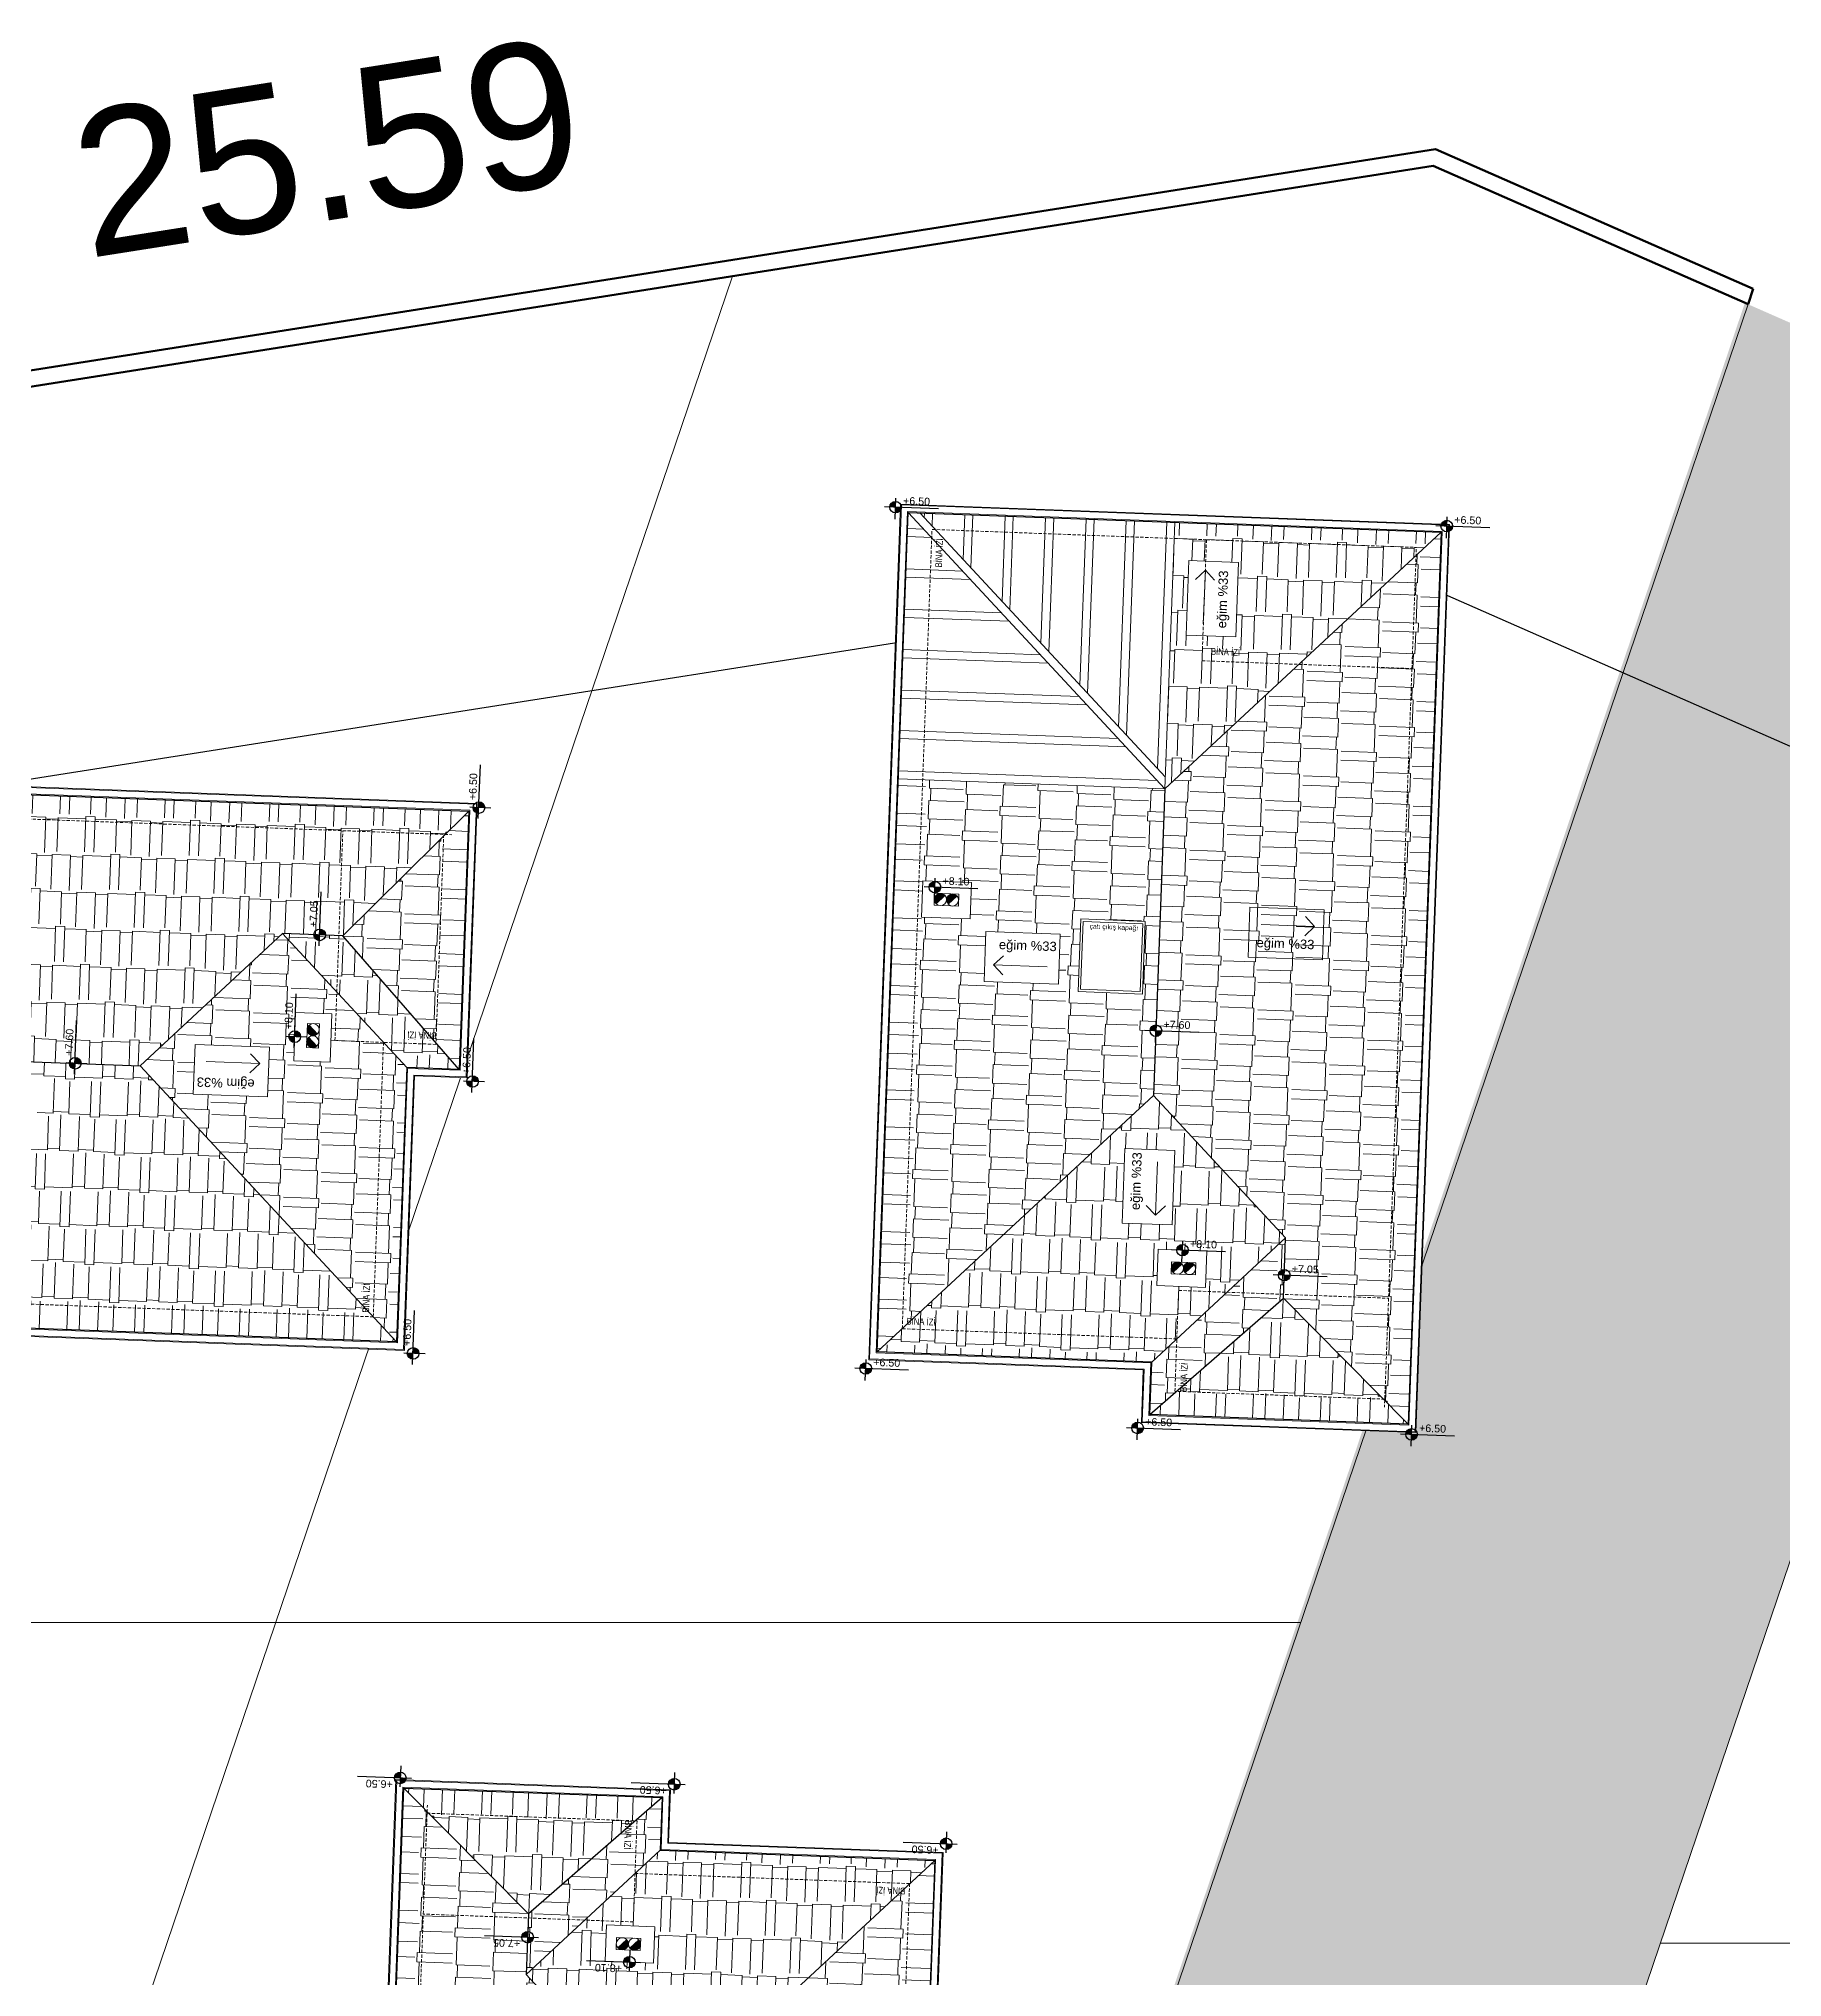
# Model space of a CAD drawing. Header units: centimetres. Extents: x 63871 to 181827, y -95930 to 42199.
# Drawn here: x 172974 to 175132, y -13246 to -10847 of the extents above; entities that cross this region are included whole.
import ezdxf
from ezdxf.enums import TextEntityAlignment as Align

# ---------------------------------------------------------------- set-up
doc = ezdxf.new("R2010")
doc.units = ezdxf.units.CM
doc.linetypes.add('11-021_500-SatisOfisi_220512$0${ Diamond }', pattern=[12, 4, -2, 2, 2, -2])
for name, color, linetype, lineweight in [('A-AREA-IDEN', 7, 'Continuous', 9), ('ARA SINIRLAR', 225, 'Continuous', 15), ('ARM_Pen_No__252', 8, 'Continuous', 18), ('Baca', 82, 'Continuous', 9), ('İz DÜŞÜMÜ', 7, '11-021_500-SatisOfisi_220512$0${ Diamond }', 18), ('OLUK', 222, 'Continuous', 15), ('PARSEL SINIRI', 12, 'Continuous', 50), ('ROL_CEPHE', 1, 'Continuous', 0), ('TARAMA', 251, 'Continuous', 5), ('Çatı', 144, 'Continuous', 30), ('ÇEKME MESAFESİ', 5, 'Continuous', 25)]:
    doc.layers.add(name, color=color, linetype=linetype, lineweight=lineweight)
doc.layers.add('KOT', color=171, linetype='Continuous')
doc.styles.add('Arial', font='Arial.ttf', dxfattribs={"height": 250})
doc.styles.add('Arial_1', font='Arial.ttf', dxfattribs={"height": 300})
doc.styles.add('MtXpl_Arial_Narrow_1', font='')
doc.styles.get("Standard").update_dxf_attribs({"font": 'Arial.ttf'})
doc.styles.get('MtXpl_Arial_Narrow_1').set_extended_font_data('Arial Narrow')
pattern_1 = [(177.87319, (371450.867, 14920.467), (-98.784803, -42.082955), [22.86, -19.05, 26.67, -11.43, 34.29, -15.24]), (177.87319, (371427.95, 14919.41), (-98.784803, -42.082955), [19.05, -72.39, 15.24, -22.86]), (177.87319, (371382.44, 14925.868), (-98.784803, -42.082955), [11.43, -118.11]), (267.87319, (371450.867, 14920.467), (30.6659616, -46.8903553), [43.815, -139.065]), (267.87319, (371428.023, 14921.315), (30.6659616, -46.8903553), [42.8625, -140.0175]), (267.87319, (371408.986, 14922.022), (30.6659616, -46.8903553), [40.005, -142.875]), (267.87319, (371382.44, 14925.868), (30.6659616, -46.8903553), [43.815, -139.065]), (267.87319, (371371.018, 14926.292), (30.6659616, -46.8903553), [43.815, -139.065]), (267.87319, (371336.645, 14924.71), (30.6659616, -46.8903553), [41.91, -140.97])]
pattern_2 = [(87.87319, (371450.867, 14920.467), (-42.082955, 98.784803), [22.86, -19.05, 26.67, -11.43, 34.29, -15.24]), (87.87319, (371449.81, 14943.38), (-42.082955, 98.784803), [19.05, -72.39, 15.24, -22.86]), (87.87319, (371456.267, 14988.894), (-42.082955, 98.784803), [11.43, -118.11]), (177.87319, (371450.867, 14920.467), (-46.8903553, -30.6659616), [43.815, -139.065]), (177.87319, (371451.715, 14943.31), (-46.8903553, -30.6659616), [42.8625, -140.0175]), (177.87319, (371452.422, 14962.348), (-46.8903553, -30.6659616), [40.005, -142.875]), (177.87319, (371456.267, 14988.894), (-46.8903553, -30.6659616), [43.815, -139.065]), (177.87319, (371456.69, 15000.316), (-46.8903553, -30.6659616), [43.815, -139.065]), (177.87319, (371455.11, 15034.688), (-46.8903553, -30.6659616), [41.91, -140.97])]
pattern_3 = [(357.87319, (-23355.4, -40494.75), (98.784803, 42.082955), [22.86, -19.05, 26.67, -11.43, 34.29, -15.24]), (357.87319, (-23332.487, -40493.694), (98.784803, 42.082955), [19.05, -72.39, 15.24, -22.86]), (357.87319, (-23286.975, -40500.15), (98.784803, 42.082955), [11.43, -118.11]), (87.87319, (-23355.402, -40494.75), (-30.6659616, 46.8903553), [43.815, -139.065]), (87.87319, (-23332.557, -40495.598), (-30.6659616, 46.8903553), [42.8625, -140.0175]), (87.87319, (-23313.52, -40496.305), (-30.6659616, 46.8903553), [40.005, -142.875]), (87.87319, (-23286.975, -40500.15), (-30.6659616, 46.8903553), [43.815, -139.065]), (87.87319, (-23275.553, -40500.574), (-30.6659616, 46.8903553), [43.815, -139.065]), (87.87319, (-23241.18, -40498.99), (-30.6659616, 46.8903553), [41.91, -140.97])]
pattern_4 = [(267.87319, (-23355.4, -40494.75), (42.082955, -98.784803), [22.86, -19.05, 26.67, -11.43, 34.29, -15.24]), (267.87319, (-23354.346, -40517.664), (42.082955, -98.784803), [19.05, -72.39, 15.24, -22.86]), (267.87319, (-23360.8, -40563.176), (42.082955, -98.784803), [11.43, -118.11]), (357.87319, (-23355.402, -40494.75), (46.8903553, 30.6659616), [43.815, -139.065]), (357.87319, (-23356.25, -40517.594), (46.8903553, 30.6659616), [42.8625, -140.0175]), (357.87319, (-23356.957, -40536.63), (46.8903553, 30.6659616), [40.005, -142.875]), (357.87319, (-23360.802, -40563.176), (46.8903553, 30.6659616), [43.815, -139.065]), (357.87319, (-23361.226, -40574.598), (46.8903553, 30.6659616), [43.815, -139.065]), (357.87319, (-23359.643, -40608.97), (46.8903553, 30.6659616), [41.91, -140.97])]
pattern_5 = [(87.87319, (201439.547, -209827.646), (-42.082954, 98.784804), [22.86, -19.05, 26.67, -11.43, 34.29, -15.24]), (87.87319, (201438.49, -209804.73), (-42.082954, 98.784804), [19.05, -72.39, 15.24, -22.86]), (87.87319, (201444.95, -209759.22), (-42.082954, 98.784804), [11.43, -118.11]), (177.87319, (201439.547, -209827.646), (-46.8903556, -30.665961), [43.815, -139.065]), (177.87319, (201440.396, -209804.8), (-46.8903556, -30.665961), [42.8625, -140.0175]), (177.87319, (201441.103, -209785.765), (-46.8903556, -30.665961), [40.005, -142.875]), (177.87319, (201444.948, -209759.22), (-46.8903556, -30.665961), [43.815, -139.065]), (177.87319, (201445.372, -209747.797), (-46.8903556, -30.665961), [43.815, -139.065]), (177.87319, (201443.79, -209713.424), (-46.8903556, -30.665961), [41.91, -140.97])]
pattern_6 = [(357.87319, (201439.547, -209827.646), (98.784804, 42.082954), [22.86, -19.05, 26.67, -11.43, 34.29, -15.24]), (357.87319, (201462.46, -209826.59), (98.784804, 42.082954), [19.05, -72.39, 15.24, -22.86]), (357.87319, (201507.974, -209833.046), (98.784804, 42.082954), [11.43, -118.11]), (87.87319, (201439.547, -209827.646), (-30.665961, 46.8903556), [43.815, -139.065]), (87.87319, (201462.39, -209828.494), (-30.665961, 46.8903556), [42.8625, -140.0175]), (87.87319, (201481.428, -209829.2), (-30.665961, 46.8903556), [40.005, -142.875]), (87.87319, (201507.974, -209833.046), (-30.665961, 46.8903556), [43.815, -139.065]), (87.87319, (201519.396, -209833.47), (-30.665961, 46.8903556), [43.815, -139.065]), (87.87319, (201553.77, -209831.888), (-30.665961, 46.8903556), [41.91, -140.97])]

# ---------------------------------------------------------------- blocks, each defined once
blk = doc.blocks.new('afadfa')
at = {"layer": 'Baca'}
h = blk.add_hatch(color=0, dxfattribs=at)
h.dxf.hatch_style = 1
h.paths.add_polyline_path([(525548.6, 4261233.8, 0.670516), (525535.8, 4261228.6, 0.199315), (525538, 4261223.2)])
h = blk.add_hatch(color=0, dxfattribs=at)
h.dxf.hatch_style = 1
h.paths.add_polyline_path([(525563.7, 4261233.8, 0.675614), (525550.8, 4261228.6, 0.202965), (525553, 4261223.2)])
for p, q in [((525538, 4261223.2), (525548.6, 4261233.8)), ((525553, 4261223.2), (525563.7, 4261233.8))]:
    blk.add_line(p, q, dxfattribs=at)
blk.add_lwpolyline([(525535.8, 4261236.1), (525565.8, 4261236), (525565.8, 4261221), (525535.8, 4261221.1)], close=True, dxfattribs=at)
for centre in [(525543.3, 4261228.6), (525558.3, 4261228.6)]:
    blk.add_circle(centre, 7.5, dxfattribs=at)

msp = doc.modelspace()

# ---------------------------------------------------------------- hatches: boundary and pattern name
at = {"layer": 'ARM_Pen_No__252'}
h = msp.add_hatch(dxfattribs=at)
h.set_pattern_fill('AR-HBONE', color=256, scale=0.51)
h.set_pattern_definition([(45, (0, -50000), (0, 73.27889), [155.448, -51.816]), (135, (36.64, -49963.36), (7e-15, 73.27889), [155.448, -51.816])])
h.paths.add_polyline_path([(175831.7, -22792.7), (175698, -25837), (170756.8, -25732.5), (171754.5, -22792.7)], flags=16)
h.paths.add_polyline_path([(172826.5, -19554.1), (175594.7, -11397.4), (175086.1, -11173.9), (170154.1, -25719.7), (167433.7, -25662.2), (167268.2, -26108.9), (178575.2, -26347.5), (178595, -25898.2), (176249, -25848.6), (176859.4, -11953.3), (176318.3, -11715.5), (176016.1, -19117.2), (175993.1, -19117.2), (175975.4, -19521.1)])
h.paths.add_polyline_path([(175975.4, -19521.1), (172826.5, -19554.1), (171829.1, -22492.9), (175844.9, -22492.9)])

# ---------------------------------------------------------------- linework, layer by layer
at = {"layer": 'ARA SINIRLAR', "color": 5}
for p, q in [((173833.2, -11140.8), (168894.4, -25693.1)), ((175090.1, -11175.6), (170154.1, -25719.7)), ((174536.3, -12807.5), (171734.3, -12807.5)), ((174981.4, -13204.5), (176252.9, -13204.5))]:
    msp.add_line(p, q, dxfattribs=at)
at = {"layer": 'ARA SINIRLAR'}
msp.add_lwpolyline([(175594.7, -11397.4), (172974.8, -19117.2)], dxfattribs=at)
at = {"layer": 'PARSEL SINIRI'}
msp.add_line((175096.5, -11156.6), (175090.1, -11175.6), dxfattribs=at)
for points in [[(175096.5, -11156.6), (174703, -10983.7), (172175, -11381.7)], [(175090.1, -11175.6), (174700.3, -11004.3), (172190.3, -11399.5), (171847.9, -12456.6)]]:
    msp.add_lwpolyline(points, dxfattribs=at)
at = {"layer": 'ÇEKME MESAFESİ'}
msp.add_lwpolyline([(177946.3, -29738.1), (178260.5, -22584.5), (178428.3, -18739.5), (178527.7, -16467.7), (178596.2, -14908.1), (178677.4, -13058.6), (178621.4, -12986.2), (177442.4, -12733.9), (177367, -12700.7), (174636, -11500.4), (172556.1, -11827.8), (171584.7, -14827.6), (170831.2, -17153.7), (170364.5, -18594.4), (169517.9, -21208.9), (168807.4, -23336.1), (167715.8, -26282.1)], dxfattribs=at)

# ---------------------------------------------------------------- texts
at = {"layer": 'ROL_CEPHE', "lineweight": 0}
msp.add_text('25.59', height=180, rotation=8.9473, dxfattribs=at).set_placement((173034.6, -11118.8))

# ---------------------------------------------------------------- next in the draw order: wipeouts: each hides what was drawn before it
for points in [[(174001.8, -12482.2), (174041.1, -11422.9), (174720.6, -11448.1), (174678.9, -12572.3), (174339.1, -12559.7), (174341.5, -12494.8)], [(173427, -12470.5), (172367.7, -12431.1), (172392.9, -11751.6), (173517.1, -11793.4), (173504.5, -12133.1), (173439.6, -12130.7)], [(174093.7, -13092.1), (174054.4, -14151.4), (173374.8, -14126.2), (173416.6, -13001.9), (173756.3, -13014.6), (173753.9, -13079.5)]]:
    msp.add_wipeout(points).dxf.layer = 'OLUK'

# ---------------------------------------------------------------- next in the draw order: hatches: boundary and pattern name
at = {"layer": 'KOT'}
h = msp.add_hatch(color=256, dxfattribs=at)
h.dxf.hatch_style = 1
h.paths.add_polyline_path([(174035.1, -11420, 0.402561), (174027.7, -11426.6), (174034.9, -11426.8)])
h = msp.add_hatch(color=256, dxfattribs=at)
h.dxf.hatch_style = 1
h.paths.add_polyline_path([(174042, -11427, 0.009987), (174042, -11426.7), (174034.9, -11426.4), (174034.6, -11433.9, 0.414214)])
h = msp.add_hatch(color=256, dxfattribs=at)
h.dxf.hatch_style = 1
h.paths.add_polyline_path([(174717.4, -11443.4, 0.402561), (174710, -11450), (174717.1, -11450.3)])
h = msp.add_hatch(color=256, dxfattribs=at)
h.dxf.hatch_style = 1
h.paths.add_polyline_path([(174724.3, -11450.4, 0.009987), (174724.3, -11450.1), (174717.1, -11449.9), (174716.9, -11457.3, 0.414214)])
h = msp.add_hatch(color=256, dxfattribs=at)
h.dxf.hatch_style = 1
h.paths.add_polyline_path([(173512.6, -11798.5, 0.402561), (173519.2, -11805.9), (173519.4, -11798.7)])
h = msp.add_hatch(color=256, dxfattribs=at)
h.dxf.hatch_style = 1
h.paths.add_polyline_path([(173519.6, -11791.6, 0.009987), (173519.3, -11791.5), (173519, -11798.7), (173526.5, -11799, 0.414214)])
h = msp.add_hatch(color=256, dxfattribs=at)
h.dxf.hatch_style = 1
h.paths.add_polyline_path([(174083.9, -11890.5, 0.402561), (174076.5, -11897.1), (174083.7, -11897.4)])
h = msp.add_hatch(color=256, dxfattribs=at)
h.dxf.hatch_style = 1
h.paths.add_polyline_path([(174090.8, -11897.5, 0.009987), (174090.9, -11897.2), (174083.7, -11896.9), (174083.4, -11904.4, 0.414214)])
h = msp.add_hatch(color=256, dxfattribs=at)
h.dxf.hatch_style = 1
h.paths.add_polyline_path([(173322.5, -11949.1, 0.009987), (173322.2, -11949.1), (173321.9, -11956.2), (173329.4, -11956.5, 0.414214)])
h = msp.add_hatch(color=256, dxfattribs=at)
h.dxf.hatch_style = 1
h.paths.add_polyline_path([(173315.5, -11956, 0.402561), (173322.1, -11963.4), (173322.4, -11956.2)])
h = msp.add_hatch(color=256, dxfattribs=at)
h.dxf.hatch_style = 1
h.paths.add_polyline_path([(174357.4, -12068, 0.402561), (174350, -12074.6), (174357.1, -12074.9)])
h = msp.add_hatch(color=256, dxfattribs=at)
h.dxf.hatch_style = 1
h.paths.add_polyline_path([(173284.5, -12082, 0.402561), (173291.1, -12089.4), (173291.4, -12082.2)])
h = msp.add_hatch(color=256, dxfattribs=at)
h.dxf.hatch_style = 1
h.paths.add_polyline_path([(173291.5, -12075.1, 0.009987), (173291.3, -12075.1), (173291, -12082.2), (173298.4, -12082.5, 0.414214)])
h = msp.add_hatch(color=256, dxfattribs=at)
h.dxf.hatch_style = 1
h.paths.add_polyline_path([(174364.3, -12075, 0.009987), (174364.3, -12074.8), (174357.1, -12074.5), (174356.9, -12081.9, 0.414214)])
h = msp.add_hatch(color=256, dxfattribs=at)
h.dxf.hatch_style = 1
h.paths.add_polyline_path([(173012.8, -12114.9, 0.402561), (173019.4, -12122.3), (173019.7, -12115.1)])
h = msp.add_hatch(color=256, dxfattribs=at)
h.dxf.hatch_style = 1
h.paths.add_polyline_path([(173019.8, -12108, 0.009987), (173019.6, -12108), (173019.3, -12115.1), (173026.7, -12115.4, 0.414214)])
h = msp.add_hatch(color=256, dxfattribs=at)
h.dxf.hatch_style = 1
h.paths.add_polyline_path([(173504.7, -12137.5, 0.402561), (173511.3, -12144.9), (173511.6, -12137.8)])
h = msp.add_hatch(color=256, dxfattribs=at)
h.dxf.hatch_style = 1
h.paths.add_polyline_path([(173511.7, -12130.6, 0.009987), (173511.4, -12130.6), (173511.2, -12137.7), (173518.6, -12138, 0.414214)])
h = msp.add_hatch(color=256, dxfattribs=at)
h.dxf.hatch_style = 1
h.paths.add_polyline_path([(174390.2, -12339.7, 0.402561), (174382.8, -12346.3), (174390, -12346.6)])
h = msp.add_hatch(color=256, dxfattribs=at)
h.dxf.hatch_style = 1
h.paths.add_polyline_path([(174397.2, -12346.7, 0.009987), (174397.2, -12346.5), (174390, -12346.2), (174389.7, -12353.6, 0.414214)])
h = msp.add_hatch(color=256, dxfattribs=at)
h.dxf.hatch_style = 1
h.paths.add_polyline_path([(174516.3, -12370.7, 0.402561), (174508.8, -12377.3), (174516, -12377.6)])
h = msp.add_hatch(color=256, dxfattribs=at)
h.dxf.hatch_style = 1
h.paths.add_polyline_path([(174523.2, -12377.7, 0.009987), (174523.2, -12377.4), (174516, -12377.1), (174515.7, -12384.6, 0.414214)])
h = msp.add_hatch(color=256, dxfattribs=at)
h.dxf.hatch_style = 1
h.paths.add_polyline_path([(173431, -12474, 0.402561), (173437.6, -12481.4), (173437.9, -12474.3)])
h = msp.add_hatch(color=256, dxfattribs=at)
h.dxf.hatch_style = 1
h.paths.add_polyline_path([(173438, -12467.1, 0.009987), (173437.8, -12467.1), (173437.5, -12474.3), (173444.9, -12474.5, 0.414214)])
h = msp.add_hatch(color=256, dxfattribs=at)
h.dxf.hatch_style = 1
h.paths.add_polyline_path([(173998.2, -12486.2, 0.402561), (173990.8, -12492.8), (173998, -12493.1)])
h = msp.add_hatch(color=256, dxfattribs=at)
h.dxf.hatch_style = 1
h.paths.add_polyline_path([(174005.1, -12493.2, 0.009987), (174005.1, -12493), (173998, -12492.7), (173997.7, -12500.1, 0.414214)])
h = msp.add_hatch(color=256, dxfattribs=at)
h.dxf.hatch_style = 1
h.paths.add_polyline_path([(174334.7, -12559.9, 0.402561), (174327.3, -12566.5), (174334.5, -12566.8)])
h = msp.add_hatch(color=256, dxfattribs=at)
h.dxf.hatch_style = 1
h.paths.add_polyline_path([(174341.7, -12566.9, 0.009987), (174341.7, -12566.6), (174334.5, -12566.4), (174334.2, -12573.8, 0.414214)])
h = msp.add_hatch(color=256, dxfattribs=at)
h.dxf.hatch_style = 1
h.paths.add_polyline_path([(174673.8, -12567.8, 0.402561), (174666.4, -12574.4), (174673.5, -12574.6)])
h = msp.add_hatch(color=256, dxfattribs=at)
h.dxf.hatch_style = 1
h.paths.add_polyline_path([(174680.7, -12574.8, 0.009987), (174680.7, -12574.5), (174673.5, -12574.2), (174673.3, -12581.7, 0.414214)])
h = msp.add_hatch(color=256, dxfattribs=at)
h.dxf.hatch_style = 1
h.paths.add_polyline_path([(173414.8, -12999.5, 0.009987), (173414.8, -12999.8), (173421.9, -13000.1), (173422.2, -12992.6, 0.414214)])
h = msp.add_hatch(color=256, dxfattribs=at)
h.dxf.hatch_style = 1
h.paths.add_polyline_path([(173421.7, -13006.5, 0.402561), (173429.1, -12999.9), (173421.9, -12999.6)])
h = msp.add_hatch(color=256, dxfattribs=at)
h.dxf.hatch_style = 1
h.paths.add_polyline_path([(173753.8, -13007.4, 0.009987), (173753.8, -13007.7), (173761, -13007.9), (173761.2, -13000.5, 0.414214)])
h = msp.add_hatch(color=256, dxfattribs=at)
h.dxf.hatch_style = 1
h.paths.add_polyline_path([(173760.7, -13014.4, 0.402561), (173768.1, -13007.8), (173761, -13007.5)])
h = msp.add_hatch(color=256, dxfattribs=at)
h.dxf.hatch_style = 1
h.paths.add_polyline_path([(174090.3, -13081, 0.009987), (174090.3, -13081.3), (174097.5, -13081.6), (174097.8, -13074.2, 0.414214)])
h = msp.add_hatch(color=256, dxfattribs=at)
h.dxf.hatch_style = 1
h.paths.add_polyline_path([(174097.3, -13088.1, 0.402561), (174104.7, -13081.4), (174097.5, -13081.2)])
h = msp.add_hatch(color=256, dxfattribs=at)
h.dxf.hatch_style = 1
h.paths.add_polyline_path([(173572.3, -13196.6, 0.009987), (173572.3, -13196.9), (173579.5, -13197.1), (173579.7, -13189.7, 0.414214)])
h = msp.add_hatch(color=256, dxfattribs=at)
h.dxf.hatch_style = 1
h.paths.add_polyline_path([(173579.2, -13203.6, 0.402561), (173586.6, -13197), (173579.5, -13196.7)])
h = msp.add_hatch(color=256, dxfattribs=at)
h.dxf.hatch_style = 1
h.paths.add_polyline_path([(173698.3, -13227.5, 0.009987), (173698.3, -13227.8), (173705.5, -13228.1), (173705.7, -13220.6, 0.414214)])
h = msp.add_hatch(color=256, dxfattribs=at)
h.dxf.hatch_style = 1
h.paths.add_polyline_path([(173705.2, -13234.5, 0.402561), (173712.6, -13227.9), (173705.5, -13227.7)])
at = {"layer": 'Çatı', "lineweight": 15}
h = msp.add_hatch(dxfattribs=at)
h.set_pattern_fill('AR-RSHKE', color=251, scale=0.15, angle=177.8732)
h.set_pattern_definition([(177.87319, (-23355.4, -40494.75), (-98.784803, -42.082955), [22.86, -19.05, 26.67, -11.43, 34.29, -15.24]), (177.87319, (-23378.317, -40495.805), (-98.784803, -42.082955), [19.05, -72.39, 15.24, -22.86]), (177.87319, (-23423.83, -40489.35), (-98.784803, -42.082955), [11.43, -118.11]), (267.87319, (-23355.402, -40494.75), (30.6659616, -46.8903553), [43.815, -139.065]), (267.87319, (-23378.246, -40493.9), (30.6659616, -46.8903553), [42.8625, -140.0175]), (267.87319, (-23397.283, -40493.194), (30.6659616, -46.8903553), [40.005, -142.875]), (267.87319, (-23423.828, -40489.35), (30.6659616, -46.8903553), [43.815, -139.065]), (267.87319, (-23435.25, -40488.925), (30.6659616, -46.8903553), [43.815, -139.065]), (267.87319, (-23469.623, -40490.508), (30.6659616, -46.8903553), [41.91, -140.97])])
h.paths.add_polyline_path([(174368.2, -11775.3), (174710.3, -11457.7), (174380.5, -11445.5)])
h.paths.add_polyline_path([(174394.4, -11585), (174397.8, -11492.9), (174459.5, -11495.2), (174456.1, -11587.3)], flags=16)
h.paths.add_polyline_path([(174450.1, -11579.9), (174453, -11502.6), (174429.3, -11501.8), (174426.4, -11579)], flags=8)
h.paths.add_polyline_path([(174422.5, -11611.9), (174463.5, -11613.4), (174464.1, -11598.2), (174423.1, -11596.6)], flags=24)
h = msp.add_hatch(dxfattribs=at)
h.set_pattern_fill('AR-RSHKE', color=251, scale=0.15, angle=87.8732)
h.set_pattern_definition([(87.87319, (-23355.4, -40494.75), (-42.082955, 98.784803), [22.86, -19.05, 26.67, -11.43, 34.29, -15.24]), (87.87319, (-23356.457, -40471.834), (-42.082955, 98.784803), [19.05, -72.39, 15.24, -22.86]), (87.87319, (-23350, -40426.323), (-42.082955, 98.784803), [11.43, -118.11]), (177.87319, (-23355.402, -40494.75), (-46.8903553, -30.6659616), [43.815, -139.065]), (177.87319, (-23354.553, -40471.905), (-46.8903553, -30.6659616), [42.8625, -140.0175]), (177.87319, (-23353.846, -40452.868), (-46.8903553, -30.6659616), [40.005, -142.875]), (177.87319, (-23350, -40426.323), (-46.8903553, -30.6659616), [43.815, -139.065]), (177.87319, (-23349.577, -40414.9), (-46.8903553, -30.6659616), [43.815, -139.065]), (177.87319, (-23351.16, -40380.528), (-46.8903553, -30.6659616), [41.91, -140.97])])
h.paths.add_polyline_path([(174354.1, -12155), (174517.7, -12331.2), (174517.7, -12331.2), (174514.9, -12406.1), (174669.3, -12562), (174710.3, -11457.7), (174368.2, -11775.3)])
h = msp.add_hatch(dxfattribs=at)
h.set_pattern_fill('AR-RSHKE', color=251, scale=0.15, angle=177.8732)
h.set_pattern_definition([(177.87319, (201439.547, -209827.646), (-98.784804, -42.082954), [22.86, -19.05, 26.67, -11.43, 34.29, -15.24]), (177.87319, (201416.632, -209828.7), (-98.784804, -42.082954), [19.05, -72.39, 15.24, -22.86]), (177.87319, (201371.12, -209822.245), (-98.784804, -42.082954), [11.43, -118.11]), (267.87319, (201439.547, -209827.646), (30.665961, -46.8903556), [43.815, -139.065]), (267.87319, (201416.703, -209826.797), (30.665961, -46.8903556), [42.8625, -140.0175]), (267.87319, (201397.666, -209826.09), (30.665961, -46.8903556), [40.005, -142.875]), (267.87319, (201371.12, -209822.245), (30.665961, -46.8903556), [43.815, -139.065]), (267.87319, (201359.7, -209821.82), (30.665961, -46.8903556), [43.815, -139.065]), (267.87319, (201325.326, -209823.404), (30.665961, -46.8903556), [41.91, -140.97])])
h.paths.add_polyline_path([(173099.8, -12118.1), (173276, -11954.5), (173276, -11954.5), (173350.9, -11957.3), (173506.8, -11803), (172402.5, -11762), (172720.1, -12104)])
h = msp.add_hatch(dxfattribs=at)
h.set_pattern_fill('AR-RSHKE', color=251, scale=0.15, angle=267.8732)
h.set_pattern_definition(pattern_4)
h.paths.add_polyline_path([(174368.2, -11775.3), (174038.5, -11763), (174012.1, -12472.5), (174354.1, -12155)])
h.paths.add_polyline_path([(174144.4, -12013.9), (174146.7, -11952.1), (174238.8, -11955.5), (174236.5, -12017.3)], flags=16)
h.paths.add_polyline_path([(174260.7, -12026.4), (174264.1, -11936.5), (174344, -11939.5), (174340.7, -12029.4)], flags=16)
h.paths.add_polyline_path([(174263.8, -12023.6), (174266.9, -11939.6), (174340.9, -11942.4), (174337.8, -12026.3)], flags=0)
h.paths.add_polyline_path([(174127.1, -11936.4), (174067.1, -11934.1), (174068.8, -11889.2), (174128.8, -11891.4)], flags=16)
h.paths.add_polyline_path([(174112.7, -11920.9), (174082.7, -11919.7), (174083.2, -11904.7), (174113.2, -11905.8)], flags=0)
h.paths.add_polyline_path([(174098, -11912.8, -1), (174083, -11912.2, -1), (174098, -11912.8, -1), (174112.9, -11913.3, -1)], flags=0)
h.paths.add_polyline_path([(174159.5, -11980), (174236.8, -11982.8), (174237.7, -11959.1), (174160.4, -11956.2)], flags=8)
h.paths.add_polyline_path([(174272.9, -11952), (174336.8, -11954.3), (174337.2, -11942.8), (174273.3, -11940.4)], flags=8)
h = msp.add_hatch(dxfattribs=at)
h.set_pattern_fill('AR-RSHKE', color=251, scale=0.15, angle=87.8732)
h.set_pattern_definition(pattern_5)
h.paths.add_polyline_path([(173494.9, -12122.8), (173506.8, -11803), (173350.9, -11957.3)])
h.paths.add_polyline_path([(173469.5, -12074.6), (173428.4, -12073), (173427.8, -12088.2), (173468.9, -12089.8)], flags=24)
h = msp.add_hatch(dxfattribs=at)
h.set_pattern_fill('AR-RSHKE', color=251, scale=0.15, angle=87.8732)
h.set_pattern_definition(pattern_5)
h.paths.add_polyline_path([(173276, -11954.5), (173099.8, -12118.1), (173417.3, -12460.1), (173429.9, -12120.4)])
h.paths.add_polyline_path([(173292.4, -12052.3), (173337.3, -12053.9), (173335.1, -12113.9), (173290.2, -12112.2)], flags=16)
h.paths.add_polyline_path([(173306.9, -12065.7), (173321.9, -12066.3), (173320.8, -12096.3), (173305.7, -12095.7)], flags=0)
h.paths.add_polyline_path([(173321.6, -12073.5, -0.425128), (173313.8, -12081, -0.403383), (173321.1, -12088.5, -1), (173306.1, -12088.5, -0.425128), (173313.8, -12081, -0.403383), (173306.6, -12073.5, -1)], flags=0)
h.paths.add_polyline_path([(173259.9, -12095.1), (173257.7, -12156.8), (173165.6, -12153.4), (173167.9, -12091.7)], flags=16)
h.paths.add_polyline_path([(173244.8, -12129), (173167.6, -12126.1), (173166.7, -12149.8), (173244, -12152.7)], flags=8)
h.paths.add_polyline_path([(173385.8, -12426.5), (173387.4, -12385.5), (173372.1, -12384.9), (173370.6, -12426)], flags=25)
h = msp.add_hatch(dxfattribs=at)
h.set_pattern_fill('AR-RSHKE', color=251, scale=0.15, angle=357.8732)
h.set_pattern_definition(pattern_6)
h.paths.add_polyline_path([(173350.9, -11957.3), (173276, -11954.5), (173429.9, -12120.4), (173494.9, -12122.8)])
h.paths.add_polyline_path([(173469.5, -12074.6), (173428.4, -12073), (173427.8, -12088.2), (173468.9, -12089.8)], flags=25)
h = msp.add_hatch(dxfattribs=at)
h.set_pattern_fill('AR-RSHKE', color=251, scale=0.15, angle=357.8732)
h.set_pattern_definition(pattern_6)
h.paths.add_polyline_path([(172720.1, -12104), (172707.8, -12433.8), (173417.3, -12460.1), (173099.8, -12118.1)])
h.paths.add_polyline_path([(172958.7, -12327.8), (172896.9, -12325.5), (172900.3, -12233.4), (172962.1, -12235.7)], flags=16)
h.paths.add_polyline_path([(172971.2, -12211.5), (172881.3, -12208.2), (172884.3, -12128.2), (172974.2, -12131.6)], flags=16)
h.paths.add_polyline_path([(172968.4, -12208.4), (172884.4, -12205.3), (172887.2, -12131.3), (172971.1, -12134.5)], flags=0)
h.paths.add_polyline_path([(172881.2, -12345.1), (172878.9, -12405.1), (172834, -12403.4), (172836.2, -12343.5)], flags=16)
h.paths.add_polyline_path([(172865.7, -12359.6), (172864.5, -12389.6), (172849.5, -12389), (172850.6, -12359)], flags=0)
h.paths.add_polyline_path([(172857.6, -12374.3, -1), (172857, -12389.3, -1), (172857.6, -12374.3, -1), (172858.1, -12359.3, -1)], flags=0)
h.paths.add_polyline_path([(172924.8, -12312.7), (172927.6, -12235.4), (172903.9, -12234.5), (172901, -12311.8)], flags=8)
h.paths.add_polyline_path([(172896.8, -12199.3), (172899.1, -12135.4), (172887.6, -12135), (172885.2, -12198.9)], flags=8)
h = msp.add_hatch(dxfattribs=at)
h.set_pattern_fill('AR-RSHKE', color=251, scale=0.15, angle=-2.1268)
h.set_pattern_definition(pattern_3)
h.paths.add_polyline_path([(174517.7, -12331.2), (174354.1, -12155), (174012.1, -12472.5), (174351.9, -12485.1)])
h.paths.add_polyline_path([(174420, -12347.6), (174418.3, -12392.5), (174358.4, -12390.3), (174360, -12345.4)], flags=16)
h.paths.add_polyline_path([(174406.5, -12362.1), (174405.9, -12377.1), (174376, -12376), (174376.5, -12360.9)], flags=0)
h.paths.add_polyline_path([(174406.2, -12369.3, -1.018734), (174391.2, -12369, -0.98161), (174376.2, -12368.8, -1.018734), (174391.2, -12369, -0.98161)], flags=0)
h.paths.add_polyline_path([(174377.2, -12315.1), (174315.4, -12312.9), (174318.8, -12220.8), (174380.6, -12223.1)], flags=16)
h.paths.add_polyline_path([(174343.3, -12300), (174346.1, -12222.8), (174322.4, -12221.9), (174319.5, -12299.2)], flags=8)
h.paths.add_polyline_path([(174045.7, -12441), (174086.8, -12442.6), (174087.3, -12427.3), (174046.3, -12425.8)], flags=25)
h = msp.add_hatch(dxfattribs=at)
h.set_pattern_fill('AR-RSHKE', color=251, scale=0.15, angle=267.8732)
h.set_pattern_definition(pattern_4)
h.paths.add_polyline_path([(174514.9, -12406.1), (174517.7, -12331.2), (174351.9, -12485.1), (174349.5, -12550.1)])
h.paths.add_polyline_path([(174397.7, -12524.7), (174399.2, -12483.6), (174384, -12483), (174382.5, -12524.1)], flags=25)
h = msp.add_hatch(dxfattribs=at)
h.set_pattern_fill('AR-RSHKE', color=251, scale=0.15, angle=-2.1268)
h.set_pattern_definition(pattern_3)
h.paths.add_polyline_path([(174349.5, -12550.1), (174669.3, -12562), (174514.9, -12406.1)])
h.paths.add_polyline_path([(174397.7, -12524.7), (174399.2, -12483.6), (174384, -12483), (174382.5, -12524.1)], flags=24)
h = msp.add_hatch(dxfattribs=at)
h.set_pattern_fill('AR-RSHKE', color=251, scale=0.15, angle=267.8732)
h.set_pattern_definition([(267.87319, (371450.867, 14920.467), (42.082955, -98.784803), [22.86, -19.05, 26.67, -11.43, 34.29, -15.24]), (267.87319, (371451.92, 14897.55), (42.082955, -98.784803), [19.05, -72.39, 15.24, -22.86]), (267.87319, (371445.466, 14852.04), (42.082955, -98.784803), [11.43, -118.11]), (357.87319, (371450.867, 14920.467), (46.8903553, 30.6659616), [43.815, -139.065]), (357.87319, (371450.02, 14897.623), (46.8903553, 30.6659616), [42.8625, -140.0175]), (357.87319, (371449.31, 14878.586), (46.8903553, 30.6659616), [40.005, -142.875]), (357.87319, (371445.466, 14852.04), (46.8903553, 30.6659616), [43.815, -139.065]), (357.87319, (371445.042, 14840.618), (46.8903553, 30.6659616), [43.815, -139.065]), (357.87319, (371446.625, 14806.246), (46.8903553, 30.6659616), [41.91, -140.97])])
h.paths.add_polyline_path([(173741.3, -13419.3), (173577.7, -13243.1), (173577.7, -13243.1), (173580.5, -13168.1), (173426.2, -13012.3), (173385.2, -14116.5), (173727.2, -13799)])
h = msp.add_hatch(dxfattribs=at)
h.set_pattern_fill('AR-RSHKE', color=251, scale=0.15, angle=177.8732)
h.set_pattern_definition(pattern_1)
h.paths.add_polyline_path([(173746, -13024.2), (173426.2, -13012.3), (173580.5, -13168.1)])
h.paths.add_polyline_path([(173697.8, -13049.6), (173696.2, -13090.7), (173711.5, -13091.2), (173713, -13050.2)], flags=24)
h = msp.add_hatch(dxfattribs=at)
h.set_pattern_fill('AR-RSHKE', color=251, scale=0.15, angle=447.8732)
h.set_pattern_definition(pattern_2)
h.paths.add_polyline_path([(173580.5, -13168.1), (173577.7, -13243.1), (173743.6, -13089.1), (173746, -13024.2)])
h.paths.add_polyline_path([(173697.8, -13049.6), (173696.2, -13090.7), (173711.5, -13091.2), (173713, -13050.2)], flags=25)
h = msp.add_hatch(dxfattribs=at)
h.set_pattern_fill('AR-RSHKE', color=251, scale=0.15, angle=177.8732)
h.set_pattern_definition(pattern_1)
h.paths.add_polyline_path([(173577.7, -13243.1), (173741.3, -13419.3), (174083.3, -13101.8), (173743.6, -13089.1)])
h.paths.add_polyline_path([(173675.5, -13226.7), (173677.2, -13181.7), (173737.1, -13184), (173735.4, -13228.9)], flags=16)
h.paths.add_polyline_path([(173689, -13212.2), (173689.5, -13197.1), (173719.5, -13198.3), (173718.9, -13213.4)], flags=0)
h.paths.add_polyline_path([(173689.2, -13204.7, -1), (173704.2, -13205.3, -1), (173719.2, -13205.8, -1), (173704.2, -13205.3, -1)], flags=0)
h.paths.add_polyline_path([(173718.3, -13259.1), (173780.1, -13261.4), (173776.6, -13353.5), (173714.9, -13351.2)], flags=16)
h.paths.add_polyline_path([(173752.2, -13274.2), (173749.3, -13351.5), (173773.1, -13352.4), (173775.9, -13275.1)], flags=8)
h.paths.add_polyline_path([(174049.8, -13133.3), (174008.7, -13131.7), (174008.1, -13147), (174049.2, -13148.5)], flags=25)
h = msp.add_hatch(dxfattribs=at)
h.set_pattern_fill('AR-RSHKE', color=251, scale=0.15, angle=447.8732)
h.set_pattern_definition(pattern_2)
h.paths.add_polyline_path([(173727.2, -13799), (174057, -13811.3), (174083.3, -13101.8), (173741.3, -13419.3)])
h.paths.add_polyline_path([(173951, -13560.4), (173948.7, -13622.2), (173856.6, -13618.7), (173858.9, -13557)], flags=16)
h.paths.add_polyline_path([(173834.7, -13547.8), (173831.4, -13637.8), (173751.5, -13634.8), (173754.8, -13544.9)], flags=16)
h.paths.add_polyline_path([(173831.6, -13550.7), (173828.5, -13634.7), (173754.6, -13631.9), (173757.7, -13548)], flags=0)
h.paths.add_polyline_path([(173968.4, -13637.9), (174028.3, -13640.1), (174026.7, -13685.1), (173966.7, -13682.9)], flags=16)
h.paths.add_polyline_path([(173982.8, -13653.4), (174012.8, -13654.6), (174012.2, -13669.6), (173982.2, -13668.4)], flags=0)
h.paths.add_polyline_path([(173997.5, -13661.5, -1), (174012.5, -13662.1, -1), (173997.5, -13661.5, -1), (173982.5, -13661, -1)], flags=0)
h.paths.add_polyline_path([(173935.9, -13594.3), (173858.7, -13591.4), (173857.8, -13615.2), (173935, -13618)], flags=8)
h.paths.add_polyline_path([(173822.6, -13622.3), (173758.7, -13619.9), (173758.2, -13631.5), (173822.1, -13633.9)], flags=8)

# ---------------------------------------------------------------- next in the draw order: linework, layer by layer
at = {"layer": 'A-AREA-IDEN'}
for p, q in [((174418.3, -11504.8), (174406, -11516.2)), ((174415.8, -11571), (174418.3, -11504.8)), ((174418.3, -11504.8), (174429.7, -11517.1)), ((174487.3, -11943.3), (174553.6, -11945.7)), ((174553.6, -11945.7), (174541.3, -11957.2)), ((174553.6, -11945.7), (174542.1, -11933.4)), ((174156.3, -11993.4), (174168.6, -11982)), ((174222.6, -11995.8), (174156.3, -11993.4)), ((174156.3, -11993.4), (174167.8, -12005.7)), ((173181.8, -12113.1), (173248.1, -12115.6)), ((173248.1, -12115.6), (173235.8, -12127)), ((173248.1, -12115.6), (173236.6, -12103.3)), ((174359.1, -12237), (174356.7, -12303.3)), ((174356.7, -12303.3), (174345.2, -12291)), ((174356.7, -12303.3), (174369, -12291.8))]:
    msp.add_line(p, q, dxfattribs=at)
for points in [[(174394.4, -11585), (174397.8, -11492.9), (174459.5, -11495.2), (174456.1, -11587.3)], [(174473.4, -11921.8), (174565.4, -11925.3), (174563.2, -11987), (174471.1, -11983.6)], [(174264.1, -11936.5), (174344, -11939.5), (174340.7, -12029.4), (174260.7, -12026.4)], [(174266.9, -11939.6), (174340.9, -11942.4), (174337.8, -12026.3), (174263.8, -12023.6)], [(174236.5, -12017.3), (174144.4, -12013.9), (174146.7, -11952.1), (174238.8, -11955.5)], [(173167.9, -12091.7), (173259.9, -12095.1), (173257.7, -12156.8), (173165.6, -12153.4)], [(174380.6, -12223.1), (174377.2, -12315.1), (174315.4, -12312.9), (174318.8, -12220.8)]]:
    msp.add_lwpolyline(points, close=True, dxfattribs=at)
at = {"layer": 'Baca'}
for points in [[(174067.1, -11934.1), (174127.1, -11936.4), (174128.8, -11891.4), (174068.8, -11889.2)], [(173335.1, -12113.9), (173337.3, -12053.9), (173292.4, -12052.3), (173290.2, -12112.2)], [(174358.4, -12390.3), (174418.3, -12392.5), (174420, -12347.6), (174360, -12345.4)], [(173737.1, -13184), (173677.2, -13181.7), (173675.5, -13226.7), (173735.4, -13228.9)]]:
    msp.add_lwpolyline(points, close=True, dxfattribs=at)
at = {"layer": 'İz DÜŞÜMÜ'}
for p in [(174419.7, -11467), (174674, -11626.5)]:
    msp.add_line(p, (174679.5, -11476.6), dxfattribs=at)
for points in [[(174383, -12456.3), (174385.2, -12396.3), (174645, -12406), (174640.4, -12530.9), (174380.6, -12521.2), (174383, -12456.3), (174043.2, -12443.7), (174080, -11454.3), (174419.7, -11467), (174414.2, -11616.9), (174674, -11626.5), (174640, -12540.9)], [(173401.1, -12089.3), (173341.1, -12087), (173350.8, -11827.2), (173475.7, -11831.9), (173466, -12091.7), (173401.1, -12089.3), (173388.5, -12429), (172399.1, -12392.3), (172411.8, -12052.5), (172561.7, -12058.1), (172571.3, -11798.3), (173485.7, -11832.2)], [(173712.5, -13118), (173710.3, -13178), (173450.4, -13168.3), (173455.1, -13043.4), (173714.9, -13053), (173712.5, -13118), (174052.2, -13130.6), (174015.5, -14119.9), (173675.7, -14107.3), (173681.3, -13957.4), (173421.5, -13947.8), (173455.4, -13033.4)]]:
    msp.add_lwpolyline(points, dxfattribs=at)
at = {"layer": 'KOT'}
for p, q in [((174034.3, -11441.5), (174035.3, -11415.5)), ((174021.2, -11425.9), (174088, -11428.4)), ((174716.6, -11465), (174717.5, -11438.9)), ((174703.5, -11449.4), (174770.3, -11451.9)), ((173518.5, -11812.3), (173521, -11745.6)), ((173534.1, -11799.3), (173508, -11798.3)), ((174070.1, -11896.4), (174136.8, -11898.9)), ((174083.1, -11912), (174084.1, -11886)), ((173321.4, -11969.9), (173323.9, -11903.1)), ((173337, -11956.8), (173311, -11955.8)), ((173290.5, -12095.9), (173293, -12029.1)), ((173018.8, -12128.7), (173021.3, -12062)), ((174356.6, -12089.6), (174357.5, -12063.5)), ((173306.1, -12082.8), (173280, -12081.8)), ((173510.6, -12151.4), (173513.1, -12084.6)), ((174343.5, -12074), (174410.3, -12076.5)), ((173034.4, -12115.7), (173008.3, -12114.7)), ((173526.2, -12138.3), (173500.2, -12137.3)), ((174376.4, -12345.7), (174443.1, -12348.2)), ((174389.4, -12361.3), (174390.4, -12335.2)), ((174502.4, -12376.6), (174569.2, -12379.1)), ((174515.5, -12392.2), (174516.4, -12366.2)), ((173437, -12487.9), (173439.5, -12421.1)), ((173452.6, -12474.8), (173426.5, -12473.9)), ((173984.3, -12492.2), (174051.1, -12494.7)), ((173997.4, -12507.8), (173998.4, -12481.7)), ((174320.9, -12565.8), (174387.6, -12568.3)), ((174333.9, -12581.4), (174334.9, -12555.4)), ((174673, -12589.3), (174673.9, -12563.2)), ((174659.9, -12573.7), (174726.7, -12576.2)), ((173435.6, -13000.6), (173368.8, -12998.1)), ((173422.5, -12985), (173421.5, -13011)), ((173761.5, -12992.9), (173760.6, -13018.9)), ((173774.6, -13008.4), (173707.8, -13006)), ((174098.1, -13066.5), (174097.1, -13092.6)), ((174111.1, -13082.1), (174044.4, -13079.6)), ((173593.1, -13197.6), (173526.3, -13195.2)), ((173580, -13182.1), (173579, -13208.1)), ((173706, -13213), (173705, -13239.1)), ((173719.1, -13228.6), (173652.3, -13226.1))]:
    msp.add_line(p, q, dxfattribs=at)
for centre in [(174034.9, -11426.7), (174717.1, -11450.2), (173519.3, -11798.7), (174083.7, -11897.2), (173322.2, -11956.2), (174357.1, -12074.8), (173291.3, -12082.2), (173019.6, -12115.1), (173511.4, -12137.7), (174390, -12346.5), (174516, -12377.4), (173437.8, -12474.3), (173998, -12493), (174334.5, -12566.6), (174673.5, -12574.5), (173421.9, -12999.8), (173761, -13007.6), (174097.5, -13081.3), (173579.5, -13196.9), (173705.5, -13227.8)]:
    msp.add_circle(centre, 7.17, dxfattribs=at)
at = {"layer": 'OLUK'}
for points in [[(174339.1, -12559.7), (174341.5, -12494.8), (174001.8, -12482.2), (174041.1, -11422.9), (174720.6, -11448.1), (174678.9, -12572.3)], [(174340.2, -12558.8), (174342.6, -12493.8), (174002.8, -12481.2), (174042.1, -11423.9), (174719.6, -11449.1), (174677.9, -12571.3)], [(174348.4, -12551.1), (174350.9, -12486.1), (174011.1, -12473.5), (174049.8, -11432.2), (174711.3, -11456.8), (174670.2, -12563)], [(173504.5, -12133.1), (173439.6, -12130.7), (173427, -12470.5), (172367.7, -12431.1), (172392.9, -11751.6), (173517.1, -11793.4)], [(173503.6, -12132.1), (173438.6, -12129.7), (173426, -12469.4), (172368.7, -12430.2), (172393.9, -11752.6), (173516.1, -11794.3)], [(173495.9, -12123.8), (173430.9, -12121.4), (173418.3, -12461.2), (172377, -12422.5), (172401.6, -11760.9), (173507.8, -11802)], [(173756.3, -13014.6), (173753.9, -13079.5), (174093.7, -13092.1), (174054.4, -14151.4), (173374.8, -14126.2), (173416.6, -13001.9)], [(173755.3, -13015.5), (173752.9, -13080.5), (174092.7, -13093.1), (174053.4, -14150.4), (173375.9, -14125.2), (173417.5, -13003)], [(173747, -13023.2), (173744.6, -13088.2), (174084.4, -13100.8), (174045.7, -14142.1), (173384.2, -14117.5), (173425.2, -13011.3)]]:
    msp.add_lwpolyline(points, close=True, dxfattribs=at)
at = {"layer": 'TARAMA'}
for p, q in [((174368.2, -11775.3), (174050.7, -11433.2)), ((174064.9, -11433.8), (174368.8, -11761.1)), ((174070.5, -11439.8), (174070.7, -11434)), ((174080.1, -11450.2), (174080.7, -11434.4)), ((174118.6, -11491.7), (174120.7, -11435.8)), ((174128.2, -11502), (174130.7, -11436.2)), ((174166.7, -11543.5), (174170.6, -11437.7)), ((174176.3, -11553.9), (174180.6, -11438.1)), ((174214.8, -11595.3), (174220.6, -11439.6)), ((174224.4, -11605.7), (174230.6, -11439.9)), ((174262.9, -11647.1), (174270.6, -11441.4)), ((174272.6, -11657.5), (174280.6, -11441.8)), ((174311, -11699), (174320.5, -11443.3)), ((174320.7, -11709.3), (174330.5, -11443.6)), ((174359.2, -11750.8), (174370.5, -11445.1)), ((174368.2, -11775.3), (174380.5, -11445.5)), ((174079.6, -11464.3), (174049.6, -11463.2)), ((174070, -11454), (174050, -11453.2)), ((174127.7, -11516.2), (174047.8, -11513.2)), ((174118.1, -11505.8), (174048.1, -11503.2)), ((174175.8, -11568), (174045.9, -11563.2)), ((174166.2, -11557.6), (174046.3, -11553.2)), ((174223.9, -11619.8), (174044, -11613.1)), ((174214.3, -11609.4), (174044.4, -11603.1)), ((174262.4, -11661.3), (174042.6, -11653.1)), ((174272, -11671.6), (174042.2, -11663.1)), ((174310.5, -11713.1), (174040.7, -11703.1)), ((174320.1, -11723.4), (174040.3, -11713.1)), ((174358.6, -11764.9), (174038.8, -11753)), ((174368.2, -11775.3), (174038.5, -11763))]:
    msp.add_line(p, q, dxfattribs=at)
at = {"layer": 'Çatı'}
for p, q in [((174050.7, -11433.2), (174368.2, -11775.3)), ((174368.2, -11775.3), (174710.3, -11457.7)), ((174368.2, -11775.3), (174354.1, -12155)), ((173350.9, -11957.3), (173506.8, -11803)), ((173099.8, -12118.1), (173276, -11954.5)), ((173276, -11954.5), (173429.9, -12120.4)), ((173350.9, -11957.3), (173276, -11954.5)), ((173494.9, -12122.8), (173350.9, -11957.3)), ((172720.1, -12104), (173099.8, -12118.1)), ((173099.8, -12118.1), (173417.3, -12460.1)), ((174354.1, -12155), (174012.1, -12472.5)), ((174354.1, -12155), (174517.7, -12331.2)), ((174517.7, -12331.2), (174351.9, -12485.1)), ((174514.9, -12406.1), (174517.7, -12331.2)), ((174349.5, -12550.1), (174514.9, -12406.1)), ((174514.9, -12406.1), (174669.3, -12562)), ((173580.5, -13168.1), (173426.2, -13012.3)), ((173746, -13024.2), (173580.5, -13168.1)), ((173577.7, -13243.1), (173743.6, -13089.1)), ((173741.3, -13419.3), (174083.3, -13101.8)), ((173580.5, -13168.1), (173577.7, -13243.1)), ((173741.3, -13419.3), (173577.7, -13243.1))]:
    msp.add_line(p, q, dxfattribs=at)
for points in [[(174349.5, -12550.1), (174351.9, -12485.1), (174012.1, -12472.5), (174050.7, -11433.2), (174710.3, -11457.7), (174669.3, -12562)], [(173494.9, -12122.8), (173429.9, -12120.4), (173417.3, -12460.1), (172378, -12421.5), (172402.5, -11762), (173506.8, -11803)], [(173746, -13024.2), (173743.6, -13089.1), (174083.3, -13101.8), (174044.7, -14141), (173385.2, -14116.5), (173426.2, -13012.3)]]:
    msp.add_lwpolyline(points, close=True, dxfattribs=at)

# ---------------------------------------------------------------- next in the draw order: block references
at = {"layer": 'Baca'}
for p, rotation in [((-509230.6, -4250702), 357.8731895439683), ((4412103.1, -695409.6), 87.87318910166643), ((-508937.3, -4251158.3), 357.8731895439683), ((857032.8, 4225584), 177.8731895439683)]:
    msp.add_blockref('afadfa', p, dxfattribs=dict(at, rotation=rotation))

# ---------------------------------------------------------------- next in the draw order: texts
at = {"style": 'MtXpl_Arial_Narrow_1'}
for rotation, p in [(87.8302, (174092.2, -11501.5)), (357.8302, (174425.1, -11609.4)), (177.8302, (173466.8, -12077)), (87.8302, (173383.3, -12423.9)), (357.8302, (174048.3, -12438.5)), (87.8302, (174395.2, -12522)), (267.8302, (173700.2, -13052.2)), (177.8302, (174047.1, -13135.7))]:
    msp.add_text('BİNA İZİ', height=8.32, rotation=rotation, dxfattribs=at).set_placement(p)
at = {"layer": 'A-AREA-IDEN', "style": 'Arial_1'}
msp.add_text('çatı çıkış kapağı', height=5.953, rotation=357.8732, dxfattribs=at).set_placement((174305, -11949.5), align=Align.CENTER)
at = {"layer": 'A-AREA-IDEN', "char_height": 11.52, "width": 136.287, "attachment_point": 2, "line_spacing_factor": 0.941778, "style": 'Arial'}
for insert, rotation in [((174433.8, -11540.7), 87.8732), ((174198.8, -11963.6), 357.8732), ((174517.7, -11961.2), 357.8732), ((173205.6, -12145.4), 177.8732), ((174326.9, -12260.8), 87.8732)]:
    msp.add_mtext('eğim %33', dxfattribs=dict(at, insert=insert, rotation=rotation))
at = {"layer": 'KOT', "char_height": 9.45, "width": 57.696, "attachment_point": 2, "line_spacing_factor": 0.941778, "style": 'Arial_1'}
for s, insert, rotation in [('+6.50', (174061.1, -11414.6), 357.8732), ('+6.50', (174743.3, -11438.1), 357.8732), ('+6.50', (173507.2, -11772.5), 87.8732), ('+8.10', (174109.9, -11885.1), 357.8732), ('+7.05', (173310.1, -11930), 87.8732), ('+8.10', (173279.2, -12056.1), 87.8732), ('+7.60', (174383.3, -12062.7), 357.8732), ('+7.60', (173007.5, -12088.9), 87.8732), ('+6.50', (173499.3, -12111.6), 87.8732), ('+8.10', (174416.2, -12334.4), 357.8732), ('+7.05', (174542.2, -12365.3), 357.8732), ('+6.50', (173425.7, -12448.1), 87.8732), ('+6.50', (174024.2, -12480.9), 357.8732), ('+6.50', (174360.7, -12554.5), 357.8732), ('+6.50', (174699.7, -12562.4), 357.8732), ('+6.50', (173395.7, -13011.9), 177.8732), ('+6.50', (173734.8, -13019.8), 177.8732), ('+6.50', (174071.3, -13093.4), 177.8732), ('+7.05', (173553.3, -13209), 177.8732), ('+8.10', (173679.3, -13239.9), 177.8732)]:
    msp.add_mtext(s, dxfattribs=dict(at, insert=insert, rotation=rotation))

doc.saveas('drawing.dxf')
